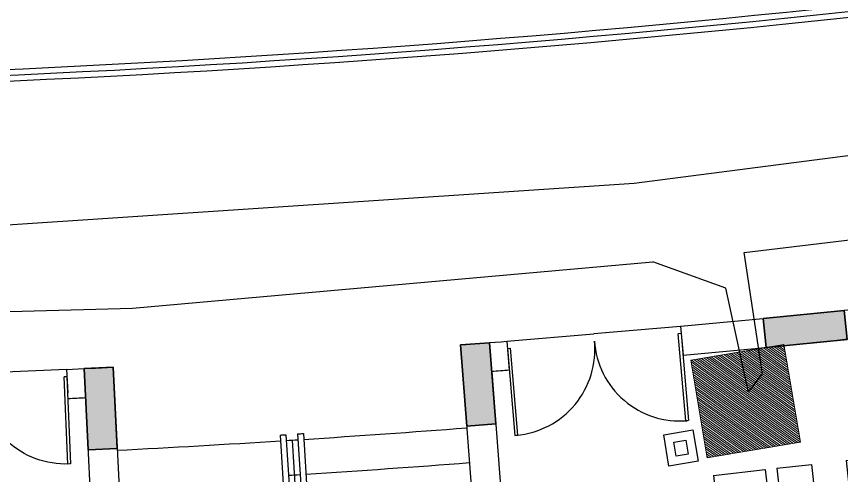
# Model space of a CAD drawing. Header units: inches. Extents: x -221585 to 401252, y -284294 to 332380.
# Drawn here: x 157349 to 158059, y 39072 to 39467 of the extents above; entities that cross this region are included whole.
import ezdxf

# ---------------------------------------------------------------- set-up
doc = ezdxf.new("R2010")
doc.units = ezdxf.units.IN
doc.header["$MEASUREMENT"] = 0
for name, color, linetype, lineweight in [('A-SEC-TXT', 3, 'Continuous', 0), ('column fa 25', 3, 'Continuous', 35), ('Wall mount speaker', 2, 'Continuous', 0)]:
    doc.layers.add(name, color=color, linetype=linetype, lineweight=lineweight)
doc.layers.add('TEL', color=6, linetype='Continuous')

# ---------------------------------------------------------------- blocks, each defined once
blk = doc.blocks.new('fgds')
at = {"color": 253, "ltscale": 8}
for p, q in [((-348.3634, -122.8799), (-346.3634, -122.8799)), ((-348.3634, -122.8799), (-348.3634, -123.3299)), ((-346.3634, -122.8799), (-346.3634, -123.3299)), ((-348.3634, -123.3299), (-346.3634, -123.3299)), ((-348.3634, -123.4299), (-346.3634, -123.4299)), ((-348.3634, -123.4299), (-348.3634, -123.7299)), ((-346.3634, -123.4299), (-346.3634, -123.7299)), ((-348.3634, -123.7299), (-346.3634, -123.7299))]:
    blk.add_line(p, q, dxfattribs=at)
blk = doc.blocks.new('rser')
at = {"color": 2}
for p in [(-0.9862, 6.9299, 9945.7517), (-0.9862, 5.7799, 9945.7517), (-0.9862, 4.6299, 9945.7517), (-0.9862, 3.4799, 9945.7517)]:
    blk.add_blockref('fgds', p, dxfattribs=at)
blk = doc.blocks.new('556w45')
at = {"color": 2, "rotation": 6.647952394738431}
blk.add_blockref('rser', (-16.2733, 39.8822), dxfattribs=at)
blk = doc.blocks.new('RYTRTRTRTRT')
at = {"color": 1}
for p, q in [((42.5178, 61.1535), (42.5178, 61.7535)), ((42.5178, 61.7535), (42.5378, 61.7535)), ((42.5378, 61.7535), (42.5378, 61.1535)), ((43.7178, 61.7535), (43.6978, 61.7535)), ((43.6978, 61.7535), (43.6978, 61.1535)), ((43.7178, 61.1535), (43.7178, 61.7535)), ((42.5178, 61.1535), (42.5378, 61.1535)), ((43.7178, 61.1535), (43.6978, 61.1535)), ((42.5178, 61.1035), (43.1178, 61.1035)), ((43.7178, 61.1035), (43.1178, 61.1035))]:
    blk.add_line(p, q, dxfattribs=at)
for centre, start, end in [((42.5278, 61.1634), 359.0371, 90), ((43.7078, 61.1634), 90, 180.9629)]:
    blk.add_arc(centre, 0.5901, start, end, dxfattribs=at)
blk = doc.blocks.new('dd')
at = {"layer": 'column fa 25', "ltscale": 10}
h = blk.add_hatch(color=3, dxfattribs=at)
h.set_gradient(color1=(141, 141, 141), color2=(145, 145, 145), one_color=1, tint=0.57, name='CYLINDER')
h.paths.add_polyline_path([(177327.77, 119885.96), (177352.77, 119885.96), (177352.77, 119955.96), (177327.77, 119955.96)])
at = {"layer": 'column fa 25', "color": 1, "ltscale": 10}
blk.add_lwpolyline([(177327.77, 119885.96), (177352.77, 119885.96), (177352.77, 119955.96), (177327.77, 119955.96)], close=True, dxfattribs=at)
blk = doc.blocks.new('A$C54490F4E')
at = {"layer": 'Wall mount speaker', "ltscale": 0.1}
h = blk.add_hatch(dxfattribs=at)
h.set_pattern_fill('ANSI31', color=3, scale=50, style=0)
h.paths.add_polyline_path([(347.4, 331.9), (0, 331.9), (0, 0), (347.4, 0)])
at = {"layer": 'Wall mount speaker', "color": 3, "ltscale": 0.1}
blk.add_lwpolyline([(0, 331.9), (347.4, 331.9), (347.4, 0), (0, 0)], close=True, dxfattribs=at)
blk = doc.blocks.new('A$C1A917D7C')
at = {"layer": 'TEL', "elevation": 0}
for points in [[(0, 956.5), (227.2, 956.5), (227.2, 744.3), (0, 744.3)], [(63, 893.4), (164.2, 893.4), (164.2, 807.3), (63, 807.3)]]:
    blk.add_lwpolyline(points, close=True, dxfattribs=at)
at = {"layer": 'Wall mount speaker', "color": 2, "ltscale": 0.1, "xscale": 2.038325862171721, "yscale": 2.038325862171721, "zscale": 2.038325862171721}
blk.add_blockref('A$C54490F4E', (14.1, 0), dxfattribs=at)

msp = doc.modelspace()

# ---------------------------------------------------------------- linework, layer by layer
at = {"color": 144}
for p, q in [((158918.4, 39458.34), (157880.53, 39323.3)), ((157880.53, 39323.3), (157215.24, 39278.97))]:
    msp.add_line(p, q, dxfattribs=at)
at = {"color": 6}
for p, q in [((157975.11, 39264.07), (158426.32, 39317.91)), ((157990.81, 39159.6), (157975.11, 39264.07)), ((157448.88, 39216.23), (157896.52, 39256.09)), ((157959.2, 39233.27), (157896.52, 39256.09)), ((157978.71, 39143.91), (157959.2, 39233.27)), ((156846.17, 39199.04), (157448.88, 39216.23)), ((157978.71, 39143.91), (157990.81, 39159.6))]:
    msp.add_line(p, q, dxfattribs=at)
at = {"color": 1, "ltscale": 10}
for p, q in [((157920.37, 39200.57), (157922.67, 39175.68)), ((157392.24, 39163.44), (157393.2, 39143.48))]:
    msp.add_line(p, q, dxfattribs=at)
at = {"color": 4, "ltscale": 10}
for p, q in [((157770.91, 39187.77), (157772.88, 39162.78)), ((157731.04, 39184.58), (157785.6, 38471.66)), ((157757.88, 39161.58), (157810.52, 38473.59))]:
    msp.add_line(p, q, dxfattribs=at)
at = {"color": 4, "ltscale": 8}
for p, q in [((157432.19, 39165.45), (157467.79, 38451.34)), ((157408.47, 39139.22), (157442.53, 38450.06))]:
    msp.add_line(p, q, dxfattribs=at)
at = {"color": 2, "ltscale": 10}
for p, q in [((157575.92, 39107.08), (157605.62, 38643.03)), ((157580.91, 39107.4), (157610.29, 38648.34)), ((157586.21, 39102.73), (157614.96, 38653.65)), ((157590.88, 39108.04), (157620.27, 38648.98)), ((157595.87, 39108.36), (157625.58, 38644.31))]:
    msp.add_line(p, q, dxfattribs=at)
at = {"color": 2, "ltscale": 8}
for radius, start, end in [(11773.5, 270.875291, 279.450492), (11768.5, 270.899644, 279.450492), (11778.5, 270.850959, 279.450492), (12100, 273.709805, 274.375831), (12095, 273.615082, 273.638768), (12100, 273.638777, 273.686129), (12095, 273.686139, 273.709825), (12100, 272.948341, 273.615219), (12130, 273.709688, 274.375831), (12130, 273.638836, 273.686071)]:
    msp.add_arc((156813.29, 51178.02), radius, start, end, dxfattribs=at)
at = {"color": 4, "ltscale": 10}
for centre, radius, start, end in [((156813.29, 51178.02), 12028.5, 275.280881, 275.98975), ((156813.29, 51178.02), 12028.5, 274.375831, 274.566362), ((156813.29, 51178.02), 12053.5, 275.280881, 275.98975), ((156813.29, 51178.02), 12028.5, 272.758815, 272.949349), ((158269.17, 32854.52), 6327.75, 94.497195, 94.634671), ((156813.29, 51178.02, 0), 12053.5, 272.758815, 272.830315)]:
    msp.add_arc(centre, radius, start, end, dxfattribs=at)

# ---------------------------------------------------------------- block references
at = {"color": 4}
for p, xscale, yscale, zscale, rotation in [((162570, 47260.56), 124.9996098351008, 124.9996098351008, 124.9996098351008, 184.8521095728485), ((151612.33, 46565.61), -124.9985203967765, 124.9985203967808, 124.9985203967815, 182.4015560719743)]:
    msp.add_blockref('RYTRTRTRTRT', p, dxfattribs=dict(at, xscale=xscale, yscale=yscale, zscale=zscale, rotation=rotation))
at = {"color": 2, "xscale": -100.0000000000038, "yscale": 100, "zscale": 100, "rotation": 102.9700168796175}
msp.add_blockref('556w45', (154522.69, 2382.41, -994575.17), dxfattribs=at)
at = {"layer": 'A-SEC-TXT', "color": 30, "xscale": 0.12012, "yscale": 0.12012, "zscale": 0.12012, "rotation": 99.54320954100073}
msp.add_blockref('A$C1A917D7C', (158023.68, 39099.38), dxfattribs=at)
at = {"layer": 'column fa 25', "color": 3}
for p, rotation in [((21311.55, 203938.64, 0), 275.6215296651386), ((325419.8, 172252.65, 0), 184.3757985853349), ((328570.62, 167732.24, 0), 182.8540613734778)]:
    msp.add_blockref('dd', p, dxfattribs=dict(at, rotation=rotation))

doc.saveas('drawing.dxf')
